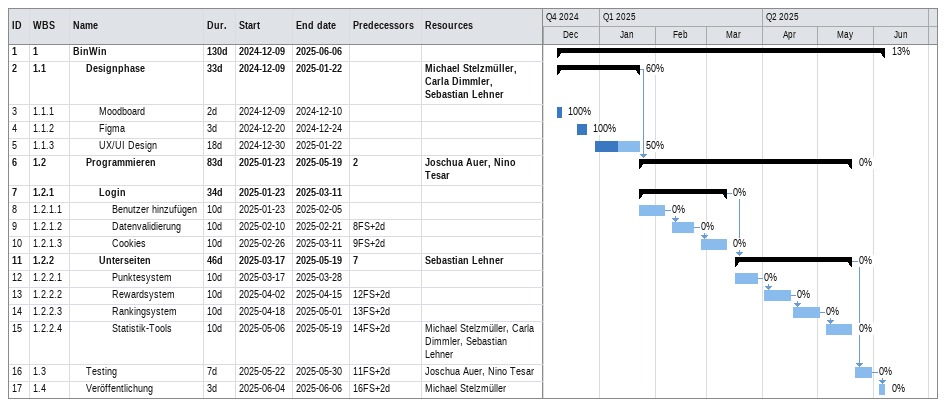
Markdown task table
| ID | WBS | Task | Duration | Start | Finish | Predecessors | Resources | % complete |
|---|---|---|---|---|---|---|---|---|
| 1 | 1 | **BinWin** | 130d | 2024-12-09 | 2025-06-06 |  |  | 13 |
| 2 | 1.1 | **Designphase** | 33d | 2024-12-09 | 2025-01-22 |  | Michael Stelzmüller, Carla Dimmler, Sebastian Lehner | 60 |
| 3 | 1.1.1 | Moodboard | 2d | 2024-12-09 | 2024-12-10 |  |  | 100 |
| 4 | 1.1.2 | Figma | 3d | 2024-12-20 | 2024-12-24 |  |  | 100 |
| 5 | 1.1.3 | UX/UI Design | 18d | 2024-12-30 | 2025-01-22 |  |  | 50 |
| 6 | 1.2 | **Programmieren** | 83d | 2025-01-23 | 2025-05-19 | 2 | Joschua Auer, Nino Tesar | 0 |
| 7 | 1.2.1 | **Login** | 34d | 2025-01-23 | 2025-03-11 |  |  | 0 |
| 8 | 1.2.1.1 | Benutzer hinzufügen | 10d | 2025-01-23 | 2025-02-05 |  |  | 0 |
| 9 | 1.2.1.2 | Datenvalidierung | 10d | 2025-02-10 | 2025-02-21 | 8FS+2d |  | 0 |
| 10 | 1.2.1.3 | Cookies | 10d | 2025-02-26 | 2025-03-11 | 9FS+2d |  | 0 |
| 11 | 1.2.2 | **Unterseiten** | 46d | 2025-03-17 | 2025-05-19 | 7 | Sebastian Lehner | 0 |
| 12 | 1.2.2.1 | Punktesystem | 10d | 2025-03-17 | 2025-03-28 |  |  | 0 |
| 13 | 1.2.2.2 | Rewardsystem | 10d | 2025-04-02 | 2025-04-15 | 12FS+2d |  | 0 |
| 14 | 1.2.2.3 | Rankingsystem | 10d | 2025-04-18 | 2025-05-01 | 13FS+2d |  | 0 |
| 15 | 1.2.2.4 | Statistik-Tools | 10d | 2025-05-06 | 2025-05-19 | 14FS+2d | Michael Stelzmüller, Carla Dimmler, Sebastian Lehner | 0 |
| 16 | 1.3 | Testing | 7d | 2025-05-22 | 2025-05-30 | 11FS+2d | Joschua Auer, Nino Tesar | 0 |
| 17 | 1.4 | Veröffentlichung | 3d | 2025-06-04 | 2025-06-06 | 16FS+2d | Michael Stelzmüller | 0 |
